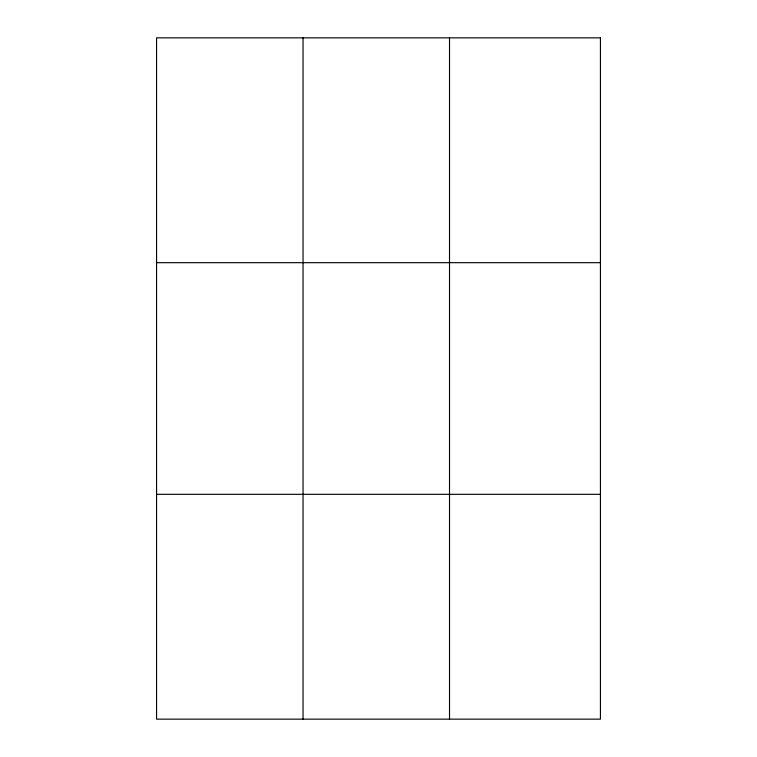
<?xml version="1.0" encoding="UTF-8"?>
<svg xmlns="http://www.w3.org/2000/svg" width="757" height="757" viewBox="0 0 757 757"><rect width="100%" height="100%" fill="white"/><g stroke="black" fill="none" stroke-linecap="round" stroke-linejoin="round"><path stroke-width="1.14" d="M303.046 37.85L303.046 719.15M449.516 37.85L449.516 719.15M156.567 262.679L600.433 262.679M156.567 494.321L600.433 494.321M600.433 37.85L600.433 719.15L156.567 719.15L156.567 37.85L600.433 37.85"/></g></svg>
